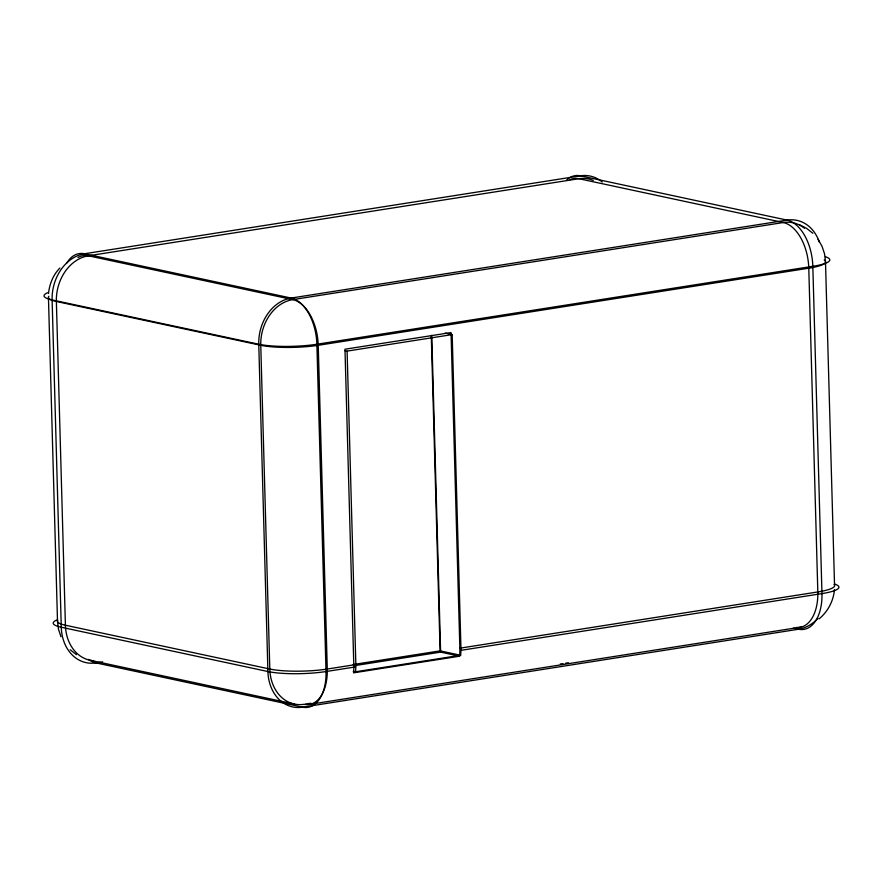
<?xml version="1.0" encoding="UTF-8"?>
<svg xmlns="http://www.w3.org/2000/svg" width="883" height="883" viewBox="0 0 883 883"><rect width="100%" height="100%" fill="white"/><g stroke="black" fill="none" stroke-linecap="round" stroke-linejoin="round"><path stroke-width="1.32" d="M48.499 293.498C49.514 284.094 53.135 274.823 59.867 268.035M834.501 589.502C833.486 600.87 827.956 611.566 819.137 618.84M801.433 627.029L308.487 704.557M344.756 350.606L347.096 351.114L452.184 334.591L460.926 647.36A37.494 21.689 81.1 0 1 460.617 655.263L355.518 671.786L353.244 671.301M102.638 661.831L95.916 662.89A41.589 24.062 81.1 0 1 88.466 659.413M353.167 664.535L440.098 650.87L460.617 655.263M353.796 664.866A41.137 23.797 81.1 0 1 353.531 672.857L459.59 656.19A41.137 23.797 81.1 0 0 459.855 648.199L451.036 332.56L344.977 349.226L353.796 664.866L327.273 669.038A41.137 7.285 -1.6 0 1 269.801 669.027L65.408 625.219A41.137 7.285 -1.6 0 1 57.704 620.285M459.855 648.199L817.824 591.941A41.137 7.285 -1.6 0 0 834.115 584.502M353.586 665.804L440.617 652.118L459.59 656.19M355.562 666.897L326.026 671.544A41.589 7.362 -1.6 0 1 267.913 671.533L61.269 627.239A41.589 7.362 -1.6 0 1 56.711 620.043M460.661 650.385L821.963 593.597A41.589 7.362 -1.6 0 0 834.645 584.06M305.441 704.071L310.893 703.221M560.252 664.027L562.979 663.597M565.705 663.177L568.42 662.747M90.519 660.352L294.69 704.115M445.175 333.09L452.184 334.591M793.409 628.144L798.508 629.237A41.589 33.112 -77.9 0 0 817.989 618.332M799.457 224.712L806.554 228.333L812.835 233.267M70.165 649.733L76.446 654.667M818.055 239.315L822.007 246.225L824.523 253.741L825.484 261.423L834.545 585.219M60.993 636.775L58.477 629.259L57.516 621.577L48.455 297.781M431.765 335.275L440.617 652.118M431.29 335.562L440.098 650.87M347.096 351.114L355.827 663.884A37.494 21.689 81.1 0 1 355.518 671.786M47.572 292.737A41.589 7.362 -1.6 0 0 52.119 299.944L61.269 627.239A41.589 33.112 -77.9 0 0 95.916 662.89L302.56 707.184L798.508 629.237A41.589 24.062 81.1 0 0 821.963 593.597L812.824 266.302A41.589 24.062 81.1 0 0 787.084 220.11L580.44 175.816L84.492 253.763A41.589 24.062 81.1 0 0 66.722 263.145M825.495 256.754A41.589 7.362 -1.6 0 1 812.824 266.302L316.876 344.238A41.589 7.362 -1.6 0 1 258.763 344.227L52.119 299.944A41.589 33.112 -77.9 0 1 84.492 253.763L291.136 298.057L787.084 220.11A41.589 33.112 -77.9 0 1 819.325 242.085M602.239 182.008A41.589 33.112 -77.9 0 0 580.44 175.816A41.589 24.062 81.1 0 0 566.533 180.187M93.631 660.749A41.137 32.748 -77.9 0 1 65.408 625.219L56.369 301.478A41.137 32.748 -77.9 0 1 88.377 255.805L578.928 178.708A41.137 32.748 -77.9 0 1 593.266 180.397M48.863 296.269A41.137 7.285 -1.6 0 0 56.369 301.478L260.761 345.286A41.137 7.285 -1.6 0 0 318.233 345.297L808.784 268.2A41.137 7.285 -1.6 0 0 824.192 260.043M796.433 627.471A41.137 23.797 81.1 0 0 817.824 591.941L808.784 268.2A41.137 23.797 81.1 0 0 783.32 222.527L578.928 178.708A41.137 23.797 81.1 0 0 570.043 179.635M804.457 228.289A41.137 32.748 -77.9 0 0 783.32 222.527L292.77 299.613L88.377 255.805A41.137 23.797 81.1 0 0 77.936 257.549M327.273 669.038L318.233 345.297A41.137 23.797 81.1 0 0 292.77 299.613A41.137 32.748 -77.9 0 0 260.761 345.286L269.801 669.027A41.137 32.748 -77.9 0 0 304.072 704.292A41.137 23.797 81.1 0 0 327.273 669.038M326.026 671.544L316.876 344.238A41.589 24.062 81.1 0 0 291.136 298.057A41.589 33.112 -77.9 0 0 258.763 344.227L267.913 671.533A41.589 33.112 -77.9 0 0 302.56 707.184A41.589 24.062 81.1 0 0 326.026 671.544"/></g></svg>
